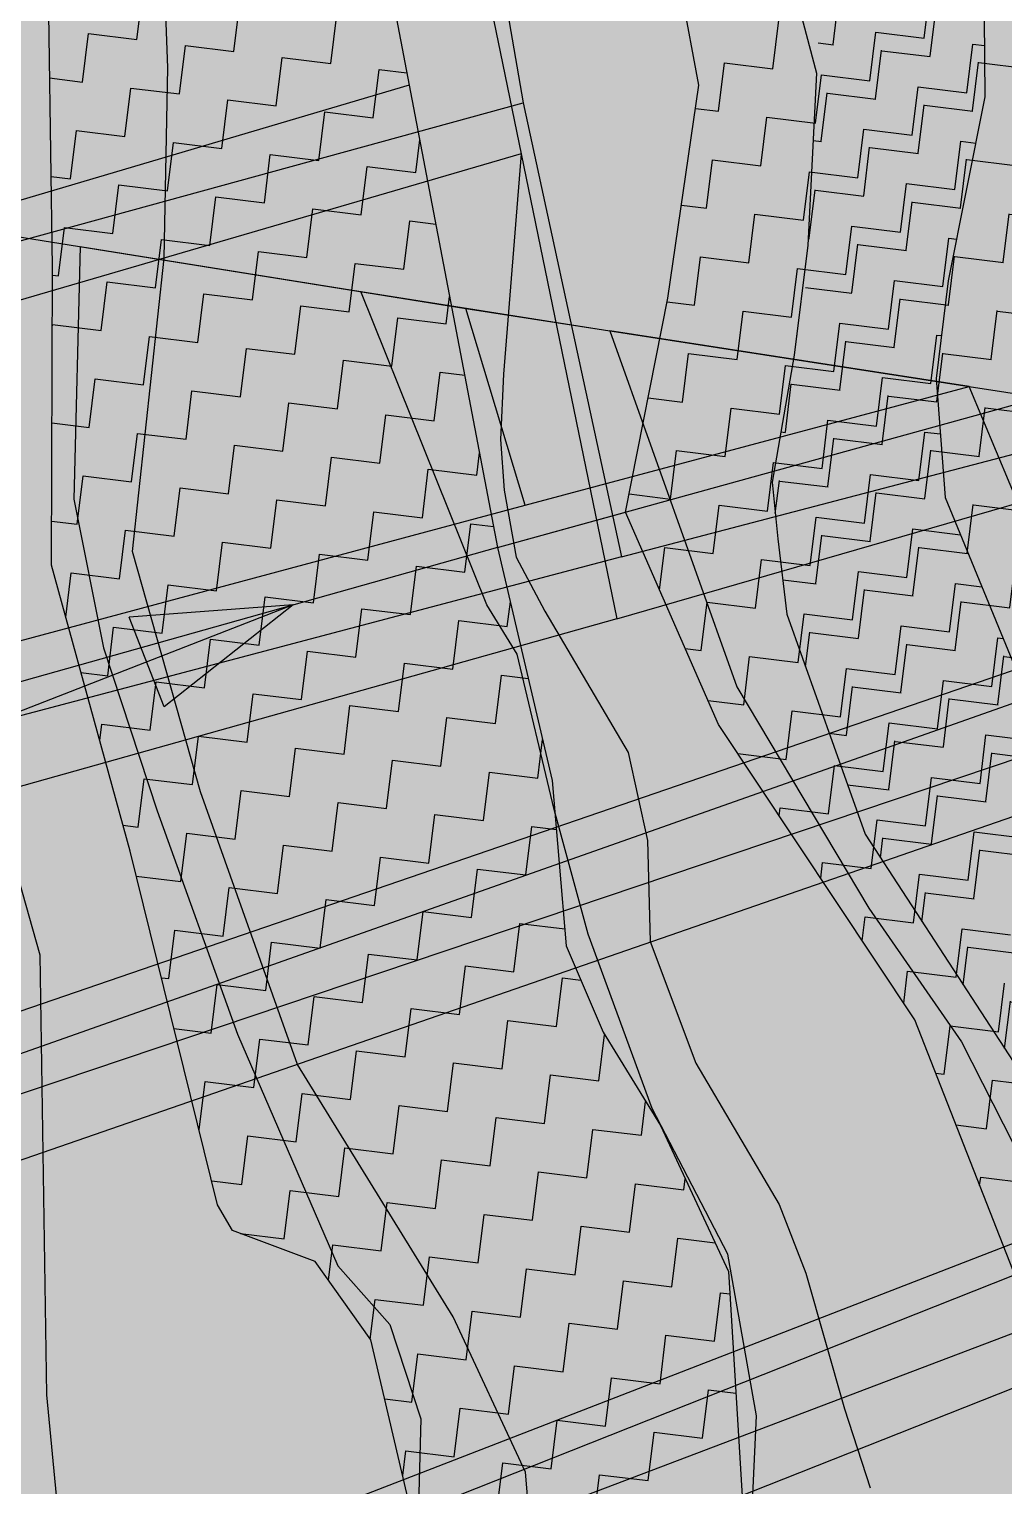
# Model space of a CAD drawing. Header units: metres. Extents: x 284220 to 286737, y 2014914 to 2019184.
# Drawn here: x 285534 to 285601.6, y 2016997.5 to 2017098.4 of the extents above; entities that cross this region are included whole.
import ezdxf

# ---------------------------------------------------------------- set-up
doc = ezdxf.new("R2010")
doc.units = ezdxf.units.M
doc.header["$MEASUREMENT"] = 0
for name, color, linetype in [('OFF', 1, 'Continuous'), ('POLY_HATCH', 12, 'Continuous'), ('POLY_PARCEL', 6, 'Continuous'), ('SYM_ARROW', 1, 'Continuous')]:
    doc.layers.add(name, color=color, linetype=linetype)
pattern_1 = [(355.24487, (285132.29, 2014891.3235), (3.5937045, 3.0417426), [3.329182, -3.329182]), (85.24487, (285135.6076, 2014891.0475), (-3.0417426, 3.5937045), [3.329182, -3.329182])]
pattern_2 = [(356.61364, (284345.1716, 2016820.4153), (3.52002, 3.126719), [3.329182, -3.329182]), (86.61364, (284348.495, 2016820.2186), (-3.126719, 3.52002), [3.329182, -3.329182])]

# ---------------------------------------------------------------- blocks, each defined once
blk = doc.blocks.new('ARROWASPECT')
h = blk.add_hatch(color=256)
h.paths.add_polyline_path([(2.847, -2.847), (3.718, -1.976), (0, 0)])
h.paths.add_polyline_path([(0, 0), (1.976, -3.718), (2.847, -2.847)])
for points in [[(0, 0), (17.155, -17.155)], [(0, 0), (1.976, -3.718)], [(0, 0), (3.718, -1.976)], [(3.718, -1.976), (1.976, -3.718)]]:
    blk.add_lwpolyline(points)
blk = doc.blocks.new('4423')
at = {"layer": 'POLY_HATCH'}
h = blk.add_hatch(dxfattribs=at)
h.set_pattern_fill('ZIGZAG', color=256, scale=26.633459, angle=-3.38636, style=0)
h.set_pattern_definition(pattern_2)
h.paths.add_polyline_path([(285583.457, 2017107.699), (285580.12, 2017121.83), (285576.261, 2017137.421), (285569.679, 2017158.978), (285568.676, 2017161.382), (285501.848, 2017137.076), (285502.426, 2017133.862), (285502.247, 2017123.627), (285499.815, 2017111.391), (285495.103, 2017096.729), (285493.471, 2017083.592), (285491.592, 2017080.715), (285482.377, 2017076.565), (285474.24, 2017076.193), (285471.285, 2017076.794), (285467.384, 2017083.366), (285462.155, 2017096.055), (285457.276, 2017107.442), (285449.143, 2017121.584), (285437.857, 2017140.181), (285433.154, 2017154.546), (285430.028, 2017166.684), (285429.056, 2017180.236), (285429.358, 2017185.341), (285429.912, 2017194.7), (285430.214, 2017199.805), (285429.541, 2017210.09), (285429.118, 2017217.372), (285428.969, 2017222.076), (285427.619, 2017228.132), (285426.269, 2017234.189), (285425.795, 2017240.62), (285426.873, 2017244.398), (285428.001, 2017249.027), (285427.852, 2017253.732), (285427.252, 2017258.036), (285426.028, 2017266.219), (285425.815, 2017269.683), (285386.845, 2017260.079), (285387.068, 2017259.46), (285391.491, 2017250.54), (285395.164, 2017242.901), (285399.54, 2017240.168), (285405.535, 2017229.918), (285407.756, 2017218.655), (285412.853, 2017200.212), (285412.534, 2017187.861), (285412.749, 2017177.541), (285408.804, 2017166.642), (285404.64, 2017152.046), (285404.321, 2017139.695), (285405.382, 2017129.737), (285408.112, 2017120.093), (285413.284, 2017109.891), (285424.236, 2017099.76), (285438.403, 2017088.202), (285444.714, 2017083.293), (285451.067, 2017070.703), (285451.381, 2017069.035), (285453.216, 2017058.206), (285461.46, 2017051.122), (285463.222, 2017039.061), (285464.645, 2017028.256), (285466.548, 2017004.643), (285469.565, 2016985.91), (285472.827, 2016978.296), (285487.044, 2016967.559), (285494.488, 2016953.925), (285502.074, 2016935.077), (285506.035, 2016918.35), (285509.39, 2016898.361), (285509.748, 2016883.497), (285509.673, 2016875.255), (285508.34, 2016866.676), (285504.563, 2016851.644), (285500.447, 2016837.869), (285498.387, 2016823.973), (285500.971, 2016811.863), (285504.271, 2016804.723), (285531.801, 2016803.446), (285544.805, 2016802.814), (285535.782, 2016811.015), (285532.39, 2016816.589), (285529.798, 2016821.701), (285528.613, 2016829.623), (285530.919, 2016840.645), (285533.932, 2016863.61), (285535.197, 2016877.999), (285535.201, 2016892.05), (285531.497, 2016906.321), (285523.859, 2016925.268), (285517.473, 2016949.115), (285508.054, 2016974.579), (285499.736, 2016985.793), (285487.549, 2017003.458), (285481.857, 2017019.086), (285478.372, 2017037.062), (285476.558, 2017048.328), (285475.736, 2017055.402), (285476.755, 2017058.648), (285480.173, 2017060.512), (285486.462, 2017061.346), (285491.504, 2017062.701), (285500.957, 2017061.728), (285507.282, 2017056.808), (285510.43, 2017047.116), (285515.081, 2017034.856), (285527.117, 2017000.67), (285536.564, 2016978.621), (285540.17, 2016962.703), (285540.868, 2016946.544), (285541.056, 2016914.626), (285543.859, 2016905.589), (285554.785, 2016887.585), (285564.739, 2016860.134), (285573.529, 2016832.075), (285573.209, 2016814.587), (285572.016, 2016801.491), (285589.393, 2016800.646), (285588.331, 2016810.826), (285588.891, 2016820.298), (285586.359, 2016840.878), (285579.476, 2016863.835), (285573.253, 2016884.453), (285564.799, 2016902.31), (285564.754, 2016915.538), (285564.322, 2016929.201), (285560.94, 2016950.316), (285558.574, 2016980.211), (285552.907, 2016996.251), (285543.799, 2017017.04), (285531.809, 2017045.025), (285529.995, 2017056.29), (285532.808, 2017061.91), (285536.344, 2017065.427), (285539.763, 2017067.291), (285546.429, 2017068.136), (285554.209, 2017066.849), (285557.796, 2017064.571), (285560.551, 2017060.918), (285562.397, 2017051.487), (285563.436, 2017041.094), (285564.013, 2017028.145), (285563.135, 2017008.051), (285568.802, 2016992.011), (285576.583, 2016973.881), (285588.256, 2016957.385), (285593.852, 2016947.136), (285595.375, 2016936.869), (285595.564, 2016919.087), (285598.817, 2016900.807), (285586.199, 2016893.875), (285588.814, 2016881.879), (285604.107, 2016853.052), (285617.689, 2016824.793), (285620.884, 2016808.899), (285618.59, 2016798.361), (285644.768, 2016795.554), (285644.838, 2016804.705), (285644.842, 2016816.313), (285644.223, 2016823.177), (285639.242, 2016837.128), (285633.42, 2016854.202), (285626.535, 2016864.851), (285621.291, 2016874.379), (285616.908, 2016881.125), (285614.908, 2016887.73), (285613.467, 2016892.254), (285613.81, 2016898.037), (285615.012, 2016901.039), (285618.098, 2016907.002), (285620.209, 2016914.629), (285619.332, 2016928.678), (285618.854, 2016937.924), (285617.375, 2016947.571), (285615.294, 2016952.815), (285612.073, 2016961.882), (285609.952, 2016966.446), (285603.667, 2016975.695), (285600.045, 2016983.761), (285599.427, 2016990.626), (285597.727, 2016996.53), (285591.442, 2017005.779), (285589.26, 2017009.322), (285588.16, 2017013.825), (285587.681, 2017017.268), (285587.602, 2017021.711), (285587.853, 2017036.783), (285579.453, 2017067.556), (285577.151, 2017075.984), (285582.146, 2017079.781), (285582.328, 2017082.843), (285582.509, 2017085.905), (285582.65, 2017088.287), (285582.851, 2017091.689), (285583.373, 2017094.73), (285583.755, 2017101.195)])
h = blk.add_hatch(dxfattribs=at)
h.set_pattern_fill('ZIGZAG', color=256, scale=26.633459, angle=-3.38636, style=0)
h.set_pattern_definition([(356.61364, (284213.9095, 2014981.2202), (3.5200197, 3.126719), [3.329182, -3.329182]), (86.61364, (284217.2328, 2014981.0236), (-3.126719, 3.5200197), [3.329182, -3.329182])])
h.paths.add_polyline_path([(285709.919, 2017090.078), (285677.781, 2017092.973), (285675.813, 2017073.192), (285674.829, 2017061.802), (285671.352, 2017056.398), (285666.003, 2017047.12), (285664.36, 2017041.887), (285664.281, 2017040.559), (285663.581, 2017028.722), (285681.397, 2017008.676), (285694.487, 2017023.292), (285706.969, 2017022.84), (285727.416, 2017021.364), (285742.475, 2017022.6), (285739.448, 2017026.764), (285743.223, 2017027.092), (285753.227, 2017024.901), (285767.608, 2017020.052), (285773.769, 2017019.032), (285772.884, 2017023.193), (285782.071, 2017030.402), (285787.647, 2017085.564), (285752.807, 2017087.159)])
h.paths.add_polyline_path([(285660.871, 2016953.024), (285656.79, 2016966.223), (285656.898, 2016972.521), (285635.28, 2017002.337), (285630.512, 2017008.271), (285627.403, 2017017.363), (285627.447, 2017039.389), (285628.28, 2017051.376), (285608.988, 2017074.459), (285592.744, 2017068.41), (285581.271, 2017065.602), (285579.847, 2017071.154), (285582.607, 2017081.967), (285583.25, 2017085.978), (285581.948, 2017101.646), (285573.138, 2017102.449), (285509.435, 2017109.533), (285419.492, 2017115.467), (285432.906, 2017102.59), (285443.21, 2017091.857), (285451.496, 2017081.244), (285453.299, 2017065.173), (285460.372, 2017062.034), (285464.12, 2017048.103), (285465.314, 2017033.574), (285464.348, 2017017.72), (285464.822, 2017012.023), (285466.883, 2016998.675), (285472.405, 2016988.215), (285481.831, 2016976.319), (285490.52, 2016965.682), (285496.832, 2016949.111), (285504.851, 2016920.292), (285506.767, 2016897.908), (285506.596, 2016881.316), (285506.639, 2016868.356), (285504.008, 2016855.409), (285494.465, 2016831.353), (285494.254, 2016830.216), (285495.131, 2016824.495), (285499.665, 2016818.963), (285515.197, 2016806.053), (285526.64, 2016794.038), (285539.604, 2016780.313), (285550.763, 2016770.34), (285558.953, 2016758.112), (285571.819, 2016735.89), (285580.219, 2016713.527), (285584.298, 2016693.444), (285589.178, 2016673.088), (285588.591, 2016663.689), (285594.475, 2016655.974), (285600.539, 2016645.283), (285604.003, 2016635.36), (285609.417, 2016630.99), (285615.282, 2016627.404), (285622.191, 2016620.921), (285629.904, 2016610.566), (285613.111, 2016599.615), (285604.305, 2016613.071), (285592.883, 2016618.606), (285577.684, 2016621.935), (285566.023, 2016623.435), (285553.279, 2016623.21), (285563.298, 2016631.178), (285566.385, 2016643.255), (285565.179, 2016657.094), (285561.145, 2016671.1), (285554.692, 2016686.784), (285544.677, 2016709.242), (285520.152, 2016739.848), (285500.898, 2016763.663), (285478.232, 2016782.98), (285474.576, 2016818.67), (285470.147, 2016837.488), (285460.054, 2016860.832), (285450.775, 2016882.032), (285431.88, 2016919.6), (285414.663, 2016952.045), (285397.782, 2016968.026), (285389.641, 2016987.944), (285386.776, 2017014.839), (285383.268, 2017037.722), (285381.783, 2017048.245), (285369.201, 2017068.426), (285353.87, 2017103.752), (285349.198, 2017121.001), (285231.449, 2017130.201), (285242.123, 2017112.273), (285255.44, 2017090.833), (285264.746, 2017076.92), (285273.411, 2017065.879), (285282.693, 2017051.563), (285290.501, 2017032.879), (285297.701, 2017017.588), (285302.138, 2017003.558), (285303.486, 2016985.257), (285304.858, 2016967.359), (285307.537, 2016951.003), (285315.868, 2016934.314), (285325.124, 2016912.71), (285332.411, 2016898.916), (285336.491, 2016885.717), (285338.102, 2016871.854), (285338.738, 2016855.215), (285339.73, 2016837.744), (285358.612, 2016826.175), (285373.367, 2016815.412), (285384.206, 2016799.96), (285387.291, 2016790.464), (285390.801, 2016774.464), (285392.791, 2016760.174), (285395.756, 2016748.661), (285401.333, 2016733.349), (285407.182, 2016725.705), (285418.057, 2016714.066), (285434.773, 2016702.144), (285443.035, 2016691.127), (285451.889, 2016676.431), (285457.464, 2016654.235), (285459.691, 2016637.096), (285461.942, 2016620.361), (285462.697, 2016605.739), (285463.242, 2016601.253), (285460.028, 2016595.659), (285446.141, 2016621.959), (285433.068, 2016645.902), (285414.539, 2016679.838), (285394.881, 2016717.366), (285392.027, 2016722.369), (285376.732, 2016714.082), (285390.405, 2016691.811), (285411.245, 2016653.73), (285432.251, 2016611.59), (285465.469, 2016541.327), (285480.922, 2016514.903), (285503.853, 2016477.912), (285504.634, 2016470.577), (285507, 2016449.014), (285524.644, 2016431.041), (285532.857, 2016407.071), (285538.985, 2016385.789), (285539.21, 2016370.657), (285536.949, 2016359.01), (285532.008, 2016351.647), (285524.762, 2016345.597), (285511.484, 2016340.309), (285486.901, 2016335.689), (285455.739, 2016329.435), (285447.497, 2016327.088), (285451.611, 2016303.788), (285448.936, 2016296.634), (285442.522, 2016290.939), (285438.697, 2016287.926), (285433.993, 2016283.75), (285428.933, 2016280.405), (285426.368, 2016278.128), (285425.845, 2016276.134), (285426.982, 2016267.968), (285432.417, 2016257.119), (285456.312, 2016263.803), (285511.916, 2016279.139), (285540.539, 2016290.403), (285570.611, 2016305.631), (285587.076, 2016323.688), (285592.471, 2016331.205), (285592.663, 2016341.282), (285593.109, 2016354.302), (285609.083, 2016362.144), (285610.313, 2016351.981), (285615.553, 2016324.136), (285631.124, 2016264.219), (285638.285, 2016227.757), (285645.635, 2016187.639), (285653.055, 2016141.849), (285659.506, 2016113.932), (285665.51, 2016099), (285678.022, 2016084.492), (285712.789, 2016054.696), (285715.174, 2016093.833), (285707.859, 2016100.746), (285699.977, 2016111.335), (285699.456, 2016137.562), (285697.804, 2016171.268), (285697.361, 2016198.019), (285696.488, 2016217.507), (285696.019, 2016229.142), (285699.068, 2016230.233), (285720.711, 2016201.497), (285722.4, 2016238.574), (285722.816, 2016277.765), (285730.458, 2016326.692), (285731.875, 2016366.85), (285737.282, 2016425.079), (285739.509, 2016463.236), (285740.316, 2016475.777), (285734.978, 2016478.116), (285730.185, 2016492.977), (285723.186, 2016518.496), (285718.704, 2016538.603), (285715.977, 2016554.151), (285714.245, 2016559.113), (285700.353, 2016563.984), (285693.042, 2016577.374), (285690.055, 2016595.368), (285686.505, 2016606.68), (285681.82, 2016613.672), (285682.28, 2016621.615), (285680.763, 2016630.208), (285671.861, 2016644.097), (285659.751, 2016651.697), (285639.943, 2016652.464), (285642.726, 2016665.257), (285640.63, 2016671.833), (285630.823, 2016677.273), (285605.645, 2016669.449), (285605.697, 2016684.023), (285607.016, 2016706.317), (285615.871, 2016712.171), (285631.896, 2016715.81), (285633.825, 2016707.464), (285635.533, 2016702.099), (285637.409, 2016699.559), (285651.874, 2016704.372), (285666.077, 2016704.746), (285672.75, 2016701.112), (285681.417, 2016696.955), (285697.704, 2016677.769), (285710.285, 2016657.588), (285726.192, 2016638.831), (285741.291, 2016620.12), (285746.535, 2016606.043), (285750.174, 2016596.522), (285759.185, 2016694.871), (285740.374, 2016682.604), (285738.061, 2016695.627), (285733.101, 2016707.664), (285726.215, 2016714.55), (285722.297, 2016716.806), (285707.433, 2016725.785), (285688.597, 2016730.476), (285703.919, 2016742.604), (285714.301, 2016739.146), (285720.405, 2016739.594), (285732.035, 2016741.464), (285745.864, 2016738.493), (285757.239, 2016732.151), (285762.463, 2016730.233), (285765.147, 2016759.196), (285759.765, 2016761.156), (285748.152, 2016763.463), (285742.12, 2016764.224), (285729.325, 2016762.715), (285711.106, 2016748.294), (285705.184, 2016749.403), (285705.946, 2016755.432), (285709.029, 2016773.351), (285707.798, 2016786.787), (285704.431, 2016805.208), (285696.081, 2016835.261), (285693.118, 2016853.658), (285687.042, 2016867.38), (285676.905, 2016880.938), (285671.66, 2016895.015), (285670.647, 2016918.966), (285665.686, 2016931.683)])
h = blk.add_hatch(dxfattribs=at)
h.set_pattern_fill('ZIGZAG', color=256, scale=26.633459, angle=-3.38636, style=0)
h.set_pattern_definition(pattern_2)
h.paths.add_polyline_path([(285663.843, 2016945.078), (285657.278, 2016961.827), (285645.05, 2016982.246), (285632.225, 2016998.046), (285625.761, 2017017.947), (285626.494, 2017030.348), (285627.561, 2017048.38), (285609.299, 2017069.233), (285591.565, 2017063.389), (285607.544, 2017048.278), (285607.782, 2017028.785), (285606.362, 2017015.529), (285606.976, 2017011.717), (285607.934, 2017006.627), (285614.204, 2016991.993), (285626.649, 2016975.315), (285635.552, 2016962.623), (285637.763, 2016950.327), (285640.07, 2016932.571), (285646.558, 2016907.437), (285648.546, 2016891.378), (285654.323, 2016875.515), (285665.705, 2016854.446), (285675, 2016834.18), (285684.759, 2016807.594), (285687.984, 2016790.919), (285696.439, 2016790.013), (285708.084, 2016798.307), (285697.906, 2016831.147), (285690.107, 2016857.946), (285673.614, 2016888.797), (285671.435, 2016910.23), (285668.855, 2016923.387), (285665.263, 2016928.992)])
h = blk.add_hatch(dxfattribs=at)
h.set_pattern_fill('ZIGZAG', color=256, scale=26.633459, angle=-4.75513, style=0)
h.set_pattern_definition(pattern_1)
h.paths.add_polyline_path([(285610.729, 2016808.68), (285610.944, 2016780.809), (285613.967, 2016762.326), (285622.966, 2016749.502), (285634.614, 2016737.822), (285635.96, 2016718.553), (285630.333, 2016709.31), (285627.356, 2016703.987), (285649.637, 2016708.051), (285669.371, 2016703.804), (285683.552, 2016691.209), (285695.507, 2016676.541), (285708.342, 2016660.281), (285722.442, 2016644.608), (285736.495, 2016624.702), (285744.465, 2016610.872), (285756.337, 2016589.121), (285773.635, 2016556.48), (285776.936, 2016544.362), (285777.193, 2016516.993), (285776.861, 2016500.816), (285781.561, 2016484.219), (285788.986, 2016469.928), (285804.423, 2016448.387), (285815.062, 2016426.098), (285817.516, 2016398.681), (285818.175, 2016374.744), (285819.649, 2016369.342), (285825.311, 2016370.39), (285848.117, 2016400.904), (285852.961, 2016416.471), (285853.569, 2016432.083), (285855.091, 2016460.352), (285852.908, 2016476.739), (285846.499, 2016486.997), (285833.278, 2016496.603), (285820.779, 2016504.733), (285805.639, 2016511.563), (285804.338, 2016520.28), (285805.971, 2016533.818), (285810.496, 2016551.673), (285810.452, 2016563.324), (285807.054, 2016571.203), (285794.722, 2016581.344), (285783.914, 2016599.767), (285777.158, 2016622.105), (285772.29, 2016642.767), (285755.805, 2016663.888), (285747.499, 2016679.772), (285735.292, 2016697.499), (285728.202, 2016709.737), (285720.781, 2016705.796), (285713.063, 2016710.49), (285701.821, 2016727.63), (285698.005, 2016730.48), (285681.944, 2016726.245), (285660.566, 2016719.121), (285658.963, 2016730.183), (285657.074, 2016737.936), (285649.481, 2016750.215), (285633.468, 2016768.215), (285632.951, 2016789.066), (285636.005, 2016825.78), (285631.414, 2016845.818), (285619.92, 2016866.018), (285615.557, 2016874.483), (285609.768, 2016884.081), (285605.26, 2016906.849), (285610.809, 2016920.963), (285609.59, 2016936.763), (285609.335, 2016951.977), (285606.691, 2016962.832), (285600.902, 2016972.429), (285594.824, 2016986.165), (285589.741, 2017002.73), (285587.476, 2017005.957), (285577.545, 2017026.726), (285558.247, 2017028.567), (285558.917, 2017011.369), (285561.579, 2017001.369), (285565.92, 2016990.53), (285572.372, 2016975.674), (285580.184, 2016960.355), (285586.359, 2016954.239), (285586.967, 2016937.604), (285586.843, 2016923.941), (285588.832, 2016906.654), (285576.926, 2016900.206), (285582.993, 2016883.748), (285598.859, 2016854.115), (285608.946, 2016828.925)])
h = blk.add_hatch(dxfattribs=at)
h.set_pattern_fill('ZIGZAG', color=256, scale=26.633459, angle=-4.75513, style=0)
h.set_pattern_definition(pattern_1)
h.paths.add_polyline_path([(285819.336, 2016793.617), (285796.484, 2016809.236), (285770.273, 2016803.263), (285761.648, 2016797.053), (285791.411, 2016778.892), (285819.679, 2016759.322), (285835.743, 2016745.325), (285849.124, 2016729.526), (285863.805, 2016711.086), (285871.442, 2016687.155), (285875.973, 2016674.624), (285878.536, 2016650.609), (285878.589, 2016633.514), (285880.513, 2016619.553), (285889.029, 2016606.184), (285904.297, 2016588.709), (285919.368, 2016561.832), (285921.676, 2016553.031), (285921.092, 2016539.913), (285919.34, 2016525.476), (285919.923, 2016513.676), (285920.512, 2016502.486), (285929.027, 2016495.194), (285946.264, 2016483.125), (285949.871, 2016480.107), (285956.839, 2016432.856), (285962.041, 2016422.294), (285965.062, 2016415.966), (285966.615, 2016410.266), (285965.778, 2016400.207), (285965.552, 2016390.897), (285963.6, 2016386.209), (285963.435, 2016372.043), (285963.27, 2016357.877), (285964.364, 2016340.567), (285968.142, 2016318.983), (285971.652, 2016299.917), (285958.917, 2016291.719), (285957.703, 2016303.14), (285954.514, 2016313.533), (285942.851, 2016337.799), (285935.72, 2016349.533), (285935.047, 2016359.718), (285935.884, 2016369.777), (285939.863, 2016393.247), (285943.143, 2016427.75), (285940.495, 2016456.836), (285937.599, 2016470.75), (285929.628, 2016484.58), (285916.794, 2016494.764), (285902.365, 2016510.144), (285896.618, 2016520.244), (285891.582, 2016538.894), (285889.44, 2016555.784), (285882.687, 2016565.968), (285856.304, 2016589.938), (285850.642, 2016594.967), (285848.627, 2016607.289), (285847.993, 2016630.131), (285844, 2016656.624), (285835.858, 2016686.674), (285826.419, 2016707.209), (285815.931, 2016727.326), (285794.33, 2016747.86), (285776.002, 2016759.007), (285745.387, 2016768.643), (285729.035, 2016771.407), (285705.251, 2016752.5), (285699.97, 2016748.302), (285702.782, 2016762.059), (285703.03, 2016783.308), (285698.285, 2016811.556), (285684.396, 2016857.783), (285667.595, 2016889.975), (285661.971, 2016913.739), (285662.389, 2016924.845), (285657.855, 2016949.531), (285649.619, 2016975.735), (285627.925, 2017005.602), (285619.343, 2017022.901), (285594.65, 2017025.14), (285604.838, 2017001.474), (285614.78, 2016986.974), (285621.659, 2016978.299), (285628.849, 2016966.126), (285632.19, 2016952.608), (285635.883, 2016936.095), (285636.934, 2016924.36), (285638.068, 2016913.631), (285643.398, 2016892.424), (285652.671, 2016869.877), (285663.243, 2016847.88), (285672.179, 2016827.386), (285679.859, 2016797.881), (285681.916, 2016786.062), (285683.764, 2016771.729), (285684.437, 2016761.544), (285683.977, 2016756.012), (285683.224, 2016746.959), (285682.218, 2016740.965), (285681.506, 2016738.493), (285694.967, 2016741.931), (285713.627, 2016746.962), (285723.272, 2016747.172), (285733.169, 2016744.323), (285745.877, 2016738.709), (285763.744, 2016728.107), (285785.176, 2016711.638), (285794.95, 2016695.126), (285804.136, 2016683.727), (285809.926, 2016668.052), (285812.696, 2016658.706), (285815.592, 2016644.792), (285818.784, 2016622.244), (285821.066, 2016611.093), (285820.23, 2016601.034), (285818.177, 2016588.544), (285821.24, 2016582.719), (285826.902, 2016577.69), (285838.855, 2016569.099), (285850.85, 2016561.012), (285857.352, 2016553.887), (285865.237, 2016545.129), (285870.273, 2016526.479), (285877.824, 2016513.696), (285886.466, 2016495.759), (285894.395, 2016481.426), (285901.275, 2016466.674), (285909.749, 2016452.802), (285909.583, 2016444.713), (285914.493, 2016424.554), (285915.334, 2016416.382), (285911.881, 2016392.527), (285912.89, 2016380.289), (285913.185, 2016371.655), (285911.886, 2016368.218), (285908.197, 2016360.423), (285907.233, 2016354.932), (285907.611, 2016353.381), (285910.633, 2016340.976), (285921.204, 2016321.865), (285924.897, 2016311.43), (285927.457, 2016299.569), (285924.525, 2016282.595), (285922.346, 2016274.673), (285919.405, 2016266.283), (285877.114, 2016239.057), (285874.797, 2016245.205), (285877.307, 2016275.381), (285877.131, 2016315.909), (285876.834, 2016336.697), (285875.274, 2016348.034), (285867.436, 2016357.736), (285857.201, 2016368.716), (285824.453, 2016352.702), (285813.593, 2016343.984), (285820.598, 2016336.818), (285829.574, 2016328.981), (285835.446, 2016320.39), (285839.433, 2016307.398), (285842.626, 2016278.772), (285842.207, 2016273.743), (285840.953, 2016252.578), (285845.108, 2016235.52), (285851.723, 2016222.712), (285843.088, 2016217.152), (285836.786, 2016213.065), (285844.634, 2016205.9), (285860.488, 2016195.465), (285869.631, 2016189.641), (285881.207, 2016176.524), (285893.371, 2016164.37), (285897.65, 2016154.899), (285899.288, 2016144.128), (285898.203, 2016118.897), (285897.996, 2016104.228), (285903.658, 2016099.199), (285919.177, 2016084.741), (285927.524, 2016075.438), (285931.049, 2016062.99), (285933.694, 2016046.058), (285941.036, 2016030.761), (285944.561, 2016018.314), (285943.096, 2016006.788), (285937.731, 2015991.029), (285934.065, 2015982.498), (285941.157, 2015979.952), (285963.193, 2016013.456), (285968.137, 2016084.411), (285953.827, 2016102.527), (285952.975, 2016132.617), (285956.065, 2016152.479), (285945.595, 2016182.434), (285951.792, 2016206.987), (285967.929, 2016243.488), (285982.985, 2016297.641), (285983.711, 2016306.363), (285984.071, 2016380.165), (285983.347, 2016399.799), (285984.622, 2016425.202), (285984.78, 2016438.162), (285978.153, 2016454.521), (285964.751, 2016487.62), (285962.879, 2016492.463), (285939.208, 2016509.442), (285934.465, 2016519.299), (285933.835, 2016523.909), (285937.731, 2016540.297), (285939.827, 2016547.212), (285935.923, 2016567.288), (285930.594, 2016582.417), (285915.283, 2016605.467), (285907.102, 2016622.859), (285906.135, 2016635.6), (285907.18, 2016654.251), (285910.7, 2016666.112), (285909.272, 2016679.398), (285884.936, 2016729.415), (285870.967, 2016750.327), (285850.415, 2016771.281)])
at = {"layer": 'OFF'}
for points in [[(285543.208, 2017030.001), (285584.766, 2017026.037)], [(285584.766, 2017026.037), (285619.343, 2017022.901)], [(285619.343, 2017022.901), (285650.173, 2017020.139)]]:
    blk.add_lwpolyline(points, dxfattribs=at)
at = {"layer": 'POLY_HATCH', "linetype": 'Continuous'}
for p, q in [((285614.78, 2017046.395), (285614.976, 2017049.719)), ((285604.613, 2017043.662), (285604.809, 2017046.985)), ((285611.259, 2017043.268), (285611.456, 2017046.592)), ((285611.456, 2017046.592), (285614.78, 2017046.395)), ((285561.212, 2017042.895), (285561.409, 2017046.218)), ((285567.859, 2017042.502), (285568.056, 2017045.825)), ((285617.906, 2017042.875), (285618.103, 2017046.199)), ((285618.103, 2017046.199), (285618.912, 2017046.151)), ((285574.506, 2017042.108), (285574.702, 2017045.432)), ((285601.093, 2017040.535), (285601.289, 2017043.858)), ((285601.289, 2017043.858), (285604.613, 2017043.662)), ((285557.692, 2017039.768), (285557.889, 2017043.091)), ((285557.889, 2017043.091), (285561.212, 2017042.895)), ((285564.339, 2017039.375), (285564.536, 2017042.698)), ((285564.536, 2017042.698), (285567.859, 2017042.502)), ((285607.739, 2017040.142), (285607.936, 2017043.465)), ((285607.936, 2017043.465), (285611.259, 2017043.268)), ((285614.386, 2017039.748), (285614.583, 2017043.072)), ((285614.583, 2017043.072), (285617.906, 2017042.875)), ((285570.986, 2017038.982), (285571.182, 2017042.305)), ((285571.182, 2017042.305), (285574.506, 2017042.108)), ((285577.632, 2017038.588), (285577.829, 2017041.912)), ((285577.829, 2017041.912), (285579.727, 2017041.799)), ((285599.513, 2017040.629), (285601.093, 2017040.535)), ((285555.442, 2017039.901), (285557.692, 2017039.768)), ((285560.819, 2017036.248), (285561.016, 2017039.571)), ((285561.016, 2017039.571), (285564.339, 2017039.375)), ((285604.219, 2017037.015), (285604.416, 2017040.338)), ((285604.416, 2017040.338), (285607.739, 2017040.142)), ((285610.866, 2017036.622), (285611.063, 2017039.945)), ((285611.063, 2017039.945), (285614.386, 2017039.748)), ((285617.513, 2017036.228), (285617.71, 2017039.552)), ((285617.71, 2017039.552), (285618.739, 2017039.491)), ((285567.466, 2017035.855), (285567.662, 2017039.178)), ((285567.662, 2017039.178), (285570.986, 2017038.982)), ((285574.112, 2017035.462), (285574.309, 2017038.785)), ((285574.309, 2017038.785), (285577.632, 2017038.588)), ((285580.759, 2017035.068), (285580.891, 2017037.289)), ((285600.699, 2017033.888), (285600.896, 2017037.212)), ((285600.896, 2017037.212), (285604.219, 2017037.015)), ((285607.346, 2017033.495), (285607.543, 2017036.818)), ((285607.543, 2017036.818), (285610.866, 2017036.622)), ((285557.299, 2017033.121), (285557.496, 2017036.445)), ((285557.496, 2017036.445), (285560.819, 2017036.248)), ((285563.946, 2017032.728), (285564.142, 2017036.051)), ((285564.142, 2017036.051), (285567.466, 2017035.855)), ((285570.592, 2017032.335), (285570.789, 2017035.658)), ((285570.789, 2017035.658), (285574.112, 2017035.462)), ((285613.993, 2017033.102), (285614.19, 2017036.425)), ((285614.19, 2017036.425), (285617.513, 2017036.228)), ((285577.239, 2017031.941), (285577.436, 2017035.265)), ((285577.436, 2017035.265), (285580.759, 2017035.068)), ((285598.975, 2017033.99), (285600.699, 2017033.888)), ((285603.826, 2017030.368), (285604.023, 2017033.692)), ((285604.023, 2017033.692), (285607.346, 2017033.495)), ((285555.966, 2017033.2), (285557.299, 2017033.121)), ((285560.426, 2017029.601), (285560.622, 2017032.925)), ((285560.622, 2017032.925), (285563.946, 2017032.728)), ((285610.473, 2017029.975), (285610.67, 2017033.298)), ((285610.67, 2017033.298), (285613.993, 2017033.102)), ((285617.12, 2017029.582), (285617.316, 2017032.905)), ((285617.316, 2017032.905), (285617.847, 2017032.874)), ((285567.072, 2017029.208), (285567.269, 2017032.531)), ((285567.269, 2017032.531), (285570.592, 2017032.335)), ((285573.719, 2017028.815), (285573.916, 2017032.138)), ((285573.916, 2017032.138), (285577.239, 2017031.941)), ((285580.366, 2017028.421), (285580.563, 2017031.745)), ((285580.563, 2017031.745), (285582.349, 2017031.639)), ((285556.906, 2017026.475), (285557.102, 2017029.798)), ((285557.102, 2017029.798), (285560.426, 2017029.601)), ((285600.306, 2017027.242), (285600.503, 2017030.565)), ((285600.503, 2017030.565), (285603.826, 2017030.368)), ((285606.953, 2017026.848), (285607.15, 2017030.172)), ((285607.15, 2017030.172), (285610.473, 2017029.975)), ((285613.6, 2017026.455), (285613.796, 2017029.778)), ((285613.796, 2017029.778), (285617.12, 2017029.582)), ((285563.552, 2017026.081), (285563.749, 2017029.405)), ((285563.749, 2017029.405), (285567.072, 2017029.208)), ((285570.199, 2017025.688), (285570.396, 2017029.011)), ((285570.396, 2017029.011), (285573.719, 2017028.815)), ((285576.846, 2017025.295), (285577.043, 2017028.618)), ((285577.043, 2017028.618), (285580.366, 2017028.421)), ((285583.493, 2017024.901), (285583.604, 2017026.776)), ((285598.425, 2017027.353), (285600.306, 2017027.242)), ((285603.433, 2017023.722), (285603.63, 2017027.045)), ((285603.63, 2017027.045), (285606.953, 2017026.848)), ((285610.08, 2017023.328), (285610.276, 2017026.652)), ((285610.276, 2017026.652), (285613.6, 2017026.455)), ((285556.48, 2017026.5), (285556.906, 2017026.475)), ((285560.032, 2017022.955), (285560.229, 2017026.278)), ((285560.229, 2017026.278), (285563.552, 2017026.081)), ((285566.679, 2017022.561), (285566.876, 2017025.885)), ((285566.876, 2017025.885), (285570.199, 2017025.688)), ((285616.726, 2017022.935), (285616.923, 2017026.258)), ((285616.923, 2017026.258), (285617.236, 2017026.24)), ((285573.326, 2017022.168), (285573.523, 2017025.491)), ((285573.523, 2017025.491), (285576.846, 2017025.295)), ((285579.973, 2017021.775), (285580.169, 2017025.098)), ((285580.169, 2017025.098), (285583.493, 2017024.901)), ((285599.913, 2017020.595), (285600.109, 2017023.918)), ((285600.109, 2017023.918), (285603.433, 2017023.722)), ((285556.696, 2017022.928), (285556.709, 2017023.151)), ((285556.709, 2017023.151), (285560.032, 2017022.955)), ((285563.159, 2017019.435), (285563.356, 2017022.758)), ((285563.356, 2017022.758), (285566.679, 2017022.561)), ((285606.56, 2017020.202), (285606.756, 2017023.525)), ((285606.756, 2017023.525), (285610.08, 2017023.328)), ((285613.206, 2017019.808), (285613.403, 2017023.132)), ((285613.403, 2017023.132), (285616.726, 2017022.935)), ((285569.806, 2017019.041), (285570.003, 2017022.365)), ((285570.003, 2017022.365), (285573.326, 2017022.168)), ((285576.453, 2017018.648), (285576.649, 2017021.971)), ((285576.649, 2017021.971), (285579.973, 2017021.775)), ((285583.099, 2017018.255), (285583.296, 2017021.578)), ((285583.296, 2017021.578), (285584.971, 2017021.479)), ((285597.546, 2017020.735), (285599.913, 2017020.595)), ((285603.04, 2017017.075), (285603.236, 2017020.398)), ((285603.236, 2017020.398), (285606.56, 2017020.202)), ((285609.686, 2017016.682), (285609.883, 2017020.005)), ((285609.883, 2017020.005), (285613.206, 2017019.808)), ((285559.639, 2017016.308), (285559.836, 2017019.631)), ((285559.836, 2017019.631), (285563.159, 2017019.435)), ((285566.286, 2017015.915), (285566.482, 2017019.238)), ((285566.482, 2017019.238), (285569.806, 2017019.041)), ((285572.933, 2017015.521), (285573.129, 2017018.845)), ((285573.129, 2017018.845), (285576.453, 2017018.648)), ((285616.333, 2017016.288), (285616.53, 2017019.612)), ((285616.53, 2017019.612), (285617.584, 2017019.549)), ((285579.579, 2017015.128), (285579.776, 2017018.451)), ((285579.776, 2017018.451), (285583.099, 2017018.255)), ((285599.52, 2017013.948), (285599.716, 2017017.271)), ((285599.716, 2017017.271), (285603.04, 2017017.075)), ((285606.166, 2017013.555), (285606.363, 2017016.878)), ((285606.363, 2017016.878), (285609.686, 2017016.682)), ((285557.087, 2017016.459), (285559.639, 2017016.308)), ((285562.766, 2017012.788), (285562.962, 2017016.111)), ((285562.962, 2017016.111), (285566.286, 2017015.915)), ((285569.413, 2017012.395), (285569.609, 2017015.718)), ((285569.609, 2017015.718), (285572.933, 2017015.521)), ((285586.226, 2017014.735), (285586.317, 2017016.264)), ((285612.813, 2017013.161), (285613.01, 2017016.485)), ((285613.01, 2017016.485), (285616.333, 2017016.288)), ((285576.059, 2017012.001), (285576.256, 2017015.325)), ((285576.256, 2017015.325), (285579.579, 2017015.128)), ((285582.706, 2017011.608), (285582.903, 2017014.931)), ((285582.903, 2017014.931), (285586.226, 2017014.735)), ((285596.667, 2017014.117), (285599.52, 2017013.948)), ((285602.646, 2017010.428), (285602.843, 2017013.751)), ((285602.843, 2017013.751), (285606.166, 2017013.555)), ((285559.246, 2017009.661), (285559.442, 2017012.985)), ((285559.442, 2017012.985), (285562.766, 2017012.788)), ((285609.293, 2017010.035), (285609.49, 2017013.358)), ((285609.49, 2017013.358), (285612.813, 2017013.161)), ((285615.94, 2017009.641), (285616.136, 2017012.965)), ((285616.136, 2017012.965), (285619.394, 2017012.772)), ((285565.893, 2017009.268), (285566.089, 2017012.591)), ((285566.089, 2017012.591), (285569.413, 2017012.395)), ((285572.539, 2017008.875), (285572.736, 2017012.198)), ((285572.736, 2017012.198), (285576.059, 2017012.001)), ((285579.186, 2017008.481), (285579.383, 2017011.805)), ((285579.383, 2017011.805), (285582.706, 2017011.608)), ((285585.833, 2017008.088), (285586.029, 2017011.411)), ((285586.029, 2017011.411), (285587.593, 2017011.319)), ((285557.492, 2017009.765), (285559.246, 2017009.661)), ((285599.152, 2017007.736), (285599.323, 2017010.625)), ((285599.323, 2017010.625), (285602.646, 2017010.428)), ((285605.773, 2017006.908), (285605.97, 2017010.231)), ((285605.97, 2017010.231), (285609.293, 2017010.035)), ((285612.42, 2017006.515), (285612.616, 2017009.838)), ((285612.616, 2017009.838), (285615.94, 2017009.641)), ((285562.373, 2017006.141), (285562.569, 2017009.464)), ((285562.569, 2017009.464), (285565.893, 2017009.268)), ((285569.019, 2017005.748), (285569.216, 2017009.071)), ((285569.216, 2017009.071), (285572.539, 2017008.875)), ((285619.066, 2017006.121), (285619.263, 2017009.445)), ((285619.263, 2017009.445), (285621.073, 2017009.338)), ((285575.666, 2017005.355), (285575.863, 2017008.678)), ((285575.863, 2017008.678), (285579.186, 2017008.481)), ((285582.313, 2017004.961), (285582.509, 2017008.285)), ((285582.509, 2017008.285), (285585.833, 2017008.088)), ((285602.253, 2017003.781), (285602.45, 2017007.105)), ((285602.45, 2017007.105), (285605.773, 2017006.908)), ((285558.87, 2017003.307), (285559.049, 2017006.338)), ((285559.049, 2017006.338), (285562.373, 2017006.141)), ((285565.499, 2017002.621), (285565.696, 2017005.944)), ((285565.696, 2017005.944), (285569.019, 2017005.748)), ((285588.959, 2017004.568), (285589.06, 2017006.261)), ((285608.9, 2017003.388), (285609.096, 2017006.711)), ((285609.096, 2017006.711), (285612.42, 2017006.515)), ((285615.546, 2017002.995), (285615.743, 2017006.318)), ((285615.743, 2017006.318), (285619.066, 2017006.121)), ((285622.193, 2017002.601), (285622.39, 2017005.925)), ((285622.39, 2017005.925), (285622.752, 2017005.903)), ((285572.146, 2017002.228), (285572.343, 2017005.551)), ((285572.343, 2017005.551), (285575.666, 2017005.355)), ((285578.793, 2017001.835), (285578.989, 2017005.158)), ((285578.989, 2017005.158), (285582.313, 2017004.961)), ((285585.439, 2017001.441), (285585.636, 2017004.765)), ((285585.636, 2017004.765), (285588.959, 2017004.568)), ((285601.162, 2017003.846), (285602.253, 2017003.781)), ((285561.979, 2016999.494), (285562.176, 2017002.818)), ((285562.176, 2017002.818), (285565.499, 2017002.621)), ((285605.38, 2017000.261), (285605.576, 2017003.585)), ((285605.576, 2017003.585), (285608.9, 2017003.388)), ((285612.026, 2016999.868), (285612.223, 2017003.191)), ((285612.223, 2017003.191), (285615.546, 2017002.995)), ((285618.673, 2016999.475), (285618.87, 2017002.798)), ((285618.87, 2017002.798), (285622.193, 2017002.601)), ((285568.626, 2016999.101), (285568.823, 2017002.424)), ((285568.823, 2017002.424), (285572.146, 2017002.228)), ((285575.273, 2016998.708), (285575.469, 2017002.031)), ((285575.469, 2017002.031), (285578.793, 2017001.835)), ((285581.919, 2016998.314), (285582.116, 2017001.638)), ((285582.116, 2017001.638), (285585.439, 2017001.441)), ((285588.566, 2016997.921), (285588.763, 2017001.245)), ((285588.763, 2017001.245), (285590.61, 2017001.135)), ((285602.94, 2017000.406), (285605.38, 2017000.261)), ((285608.506, 2016996.741), (285608.703, 2017000.065)), ((285608.703, 2017000.065), (285612.026, 2016999.868)), ((285560.146, 2016999.603), (285561.979, 2016999.494)), ((285565.106, 2016995.974), (285565.303, 2016999.298)), ((285565.303, 2016999.298), (285568.626, 2016999.101)), ((285571.753, 2016995.581), (285571.949, 2016998.904)), ((285571.949, 2016998.904), (285575.273, 2016998.708)), ((285615.153, 2016996.348), (285615.35, 2016999.671)), ((285615.35, 2016999.671), (285618.673, 2016999.475)), ((285621.8, 2016995.955), (285621.997, 2016999.278)), ((285621.997, 2016999.278), (285625.32, 2016999.081)), ((285578.399, 2016995.188), (285578.596, 2016998.511)), ((285578.596, 2016998.511), (285581.919, 2016998.314)), ((285585.046, 2016994.794), (285585.243, 2016998.118)), ((285585.243, 2016998.118), (285588.566, 2016997.921)), ((285591.693, 2016994.401), (285591.849, 2016997.038)), ((285605.193, 2016996.937), (285608.506, 2016996.741)), ((285561.716, 2016995.048), (285561.783, 2016996.171)), ((285561.783, 2016996.171), (285565.106, 2016995.974)), ((285611.633, 2016993.221), (285611.83, 2016996.545)), ((285611.83, 2016996.545), (285615.153, 2016996.348)), ((285618.28, 2016992.828), (285618.476, 2016996.151)), ((285618.476, 2016996.151), (285621.8, 2016995.955)), ((285568.233, 2016992.454), (285568.429, 2016995.778)), ((285568.429, 2016995.778), (285571.753, 2016995.581)), ((285574.879, 2016992.061), (285575.076, 2016995.384)), ((285575.076, 2016995.384), (285578.399, 2016995.188)), ((285581.526, 2016991.668), (285581.723, 2016994.991)), ((285581.723, 2016994.991), (285585.046, 2016994.794)), ((285588.173, 2016991.274), (285588.37, 2016994.598)), ((285588.37, 2016994.598), (285591.693, 2016994.401)), ((285608.278, 2016992.878), (285608.31, 2016993.418)), ((285608.31, 2016993.418), (285611.633, 2016993.221)), ((285614.76, 2016989.701), (285614.956, 2016993.025)), ((285614.956, 2016993.025), (285618.28, 2016992.828)), ((285564.713, 2016989.328), (285564.909, 2016992.651)), ((285564.909, 2016992.651), (285568.233, 2016992.454)), ((285571.359, 2016988.934), (285571.556, 2016992.258)), ((285571.556, 2016992.258), (285574.879, 2016992.061)), ((285578.006, 2016988.541), (285578.203, 2016991.864)), ((285578.203, 2016991.864), (285581.526, 2016991.668)), ((285621.407, 2016989.308), (285621.603, 2016992.631)), ((285621.603, 2016992.631), (285624.927, 2016992.435)), ((285584.653, 2016988.148), (285584.85, 2016991.471)), ((285584.85, 2016991.471), (285588.173, 2016991.274)), ((285591.3, 2016987.754), (285591.496, 2016991.078)), ((285591.496, 2016991.078), (285593.175, 2016990.978)), ((285611.372, 2016988.806), (285611.436, 2016989.898)), ((285611.436, 2016989.898), (285614.76, 2016989.701)), ((285563.666, 2016989.39), (285564.713, 2016989.328)), ((285567.839, 2016985.808), (285568.036, 2016989.131)), ((285568.036, 2016989.131), (285571.359, 2016988.934)), ((285617.887, 2016986.181), (285618.083, 2016989.505)), ((285618.083, 2016989.505), (285621.407, 2016989.308)), ((285574.486, 2016985.414), (285574.683, 2016988.738)), ((285574.683, 2016988.738), (285578.006, 2016988.541)), ((285581.133, 2016985.021), (285581.329, 2016988.344)), ((285581.329, 2016988.344), (285584.653, 2016988.148)), ((285587.78, 2016984.628), (285587.976, 2016987.951)), ((285587.976, 2016987.951), (285591.3, 2016987.754)), ((285564.791, 2016985.988), (285567.839, 2016985.808)), ((285614.466, 2016984.734), (285614.563, 2016986.378)), ((285614.563, 2016986.378), (285617.887, 2016986.181)), ((285621.013, 2016982.661), (285621.21, 2016985.985)), ((285621.21, 2016985.985), (285624.533, 2016985.788)), ((285570.966, 2016982.288), (285571.163, 2016985.611)), ((285571.163, 2016985.611), (285574.486, 2016985.414)), ((285577.613, 2016981.894), (285577.809, 2016985.218)), ((285577.809, 2016985.218), (285581.133, 2016985.021)), ((285584.26, 2016981.501), (285584.456, 2016984.824)), ((285584.456, 2016984.824), (285587.78, 2016984.628)), ((285590.906, 2016981.108), (285591.103, 2016984.431)), ((285591.103, 2016984.431), (285594.182, 2016984.249)), ((285567.446, 2016979.161), (285567.643, 2016982.484)), ((285567.643, 2016982.484), (285570.966, 2016982.288)), ((285574.093, 2016978.768), (285574.289, 2016982.091)), ((285574.289, 2016982.091), (285577.613, 2016981.894)), ((285617.56, 2016980.663), (285617.69, 2016982.858)), ((285617.69, 2016982.858), (285621.013, 2016982.661)), ((285624.14, 2016979.141), (285624.337, 2016982.465)), ((285580.74, 2016978.374), (285580.936, 2016981.698)), ((285580.936, 2016981.698), (285584.26, 2016981.501)), ((285587.386, 2016977.981), (285587.583, 2016981.304)), ((285587.583, 2016981.304), (285590.906, 2016981.108)), ((285594.033, 2016977.588), (285594.23, 2016980.911)), ((285594.23, 2016980.911), (285595.495, 2016980.836)), ((285566.942, 2016979.191), (285567.446, 2016979.161)), ((285570.573, 2016975.641), (285570.769, 2016978.964)), ((285570.769, 2016978.964), (285574.093, 2016978.768)), ((285620.62, 2016976.014), (285620.817, 2016979.338)), ((285620.817, 2016979.338), (285624.14, 2016979.141)), ((285577.22, 2016975.248), (285577.416, 2016978.571)), ((285577.416, 2016978.571), (285580.74, 2016978.374)), ((285583.866, 2016974.854), (285584.063, 2016978.178)), ((285584.063, 2016978.178), (285587.386, 2016977.981)), ((285590.513, 2016974.461), (285590.71, 2016977.784)), ((285590.71, 2016977.784), (285594.033, 2016977.588)), ((285597.16, 2016974.068), (285597.346, 2016977.224)), ((285620.033, 2016976.049), (285620.62, 2016976.014)), ((285568.018, 2016975.792), (285570.573, 2016975.641)), ((285573.699, 2016972.121), (285573.896, 2016975.444)), ((285573.896, 2016975.444), (285577.22, 2016975.248)), ((285580.346, 2016971.728), (285580.543, 2016975.051)), ((285580.543, 2016975.051), (285583.866, 2016974.854)), ((285623.747, 2016972.494), (285623.943, 2016975.818)), ((285623.943, 2016975.818), (285627.267, 2016975.621)), ((285586.993, 2016971.334), (285587.19, 2016974.658)), ((285587.19, 2016974.658), (285590.513, 2016974.461)), ((285593.64, 2016970.941), (285593.836, 2016974.264)), ((285593.836, 2016974.264), (285597.16, 2016974.068)), ((285570.179, 2016968.994), (285570.376, 2016972.317)), ((285570.376, 2016972.317), (285573.699, 2016972.121)), ((285600.286, 2016970.548), (285600.424, 2016972.875)), ((285621.638, 2016972.619), (285623.747, 2016972.494)), ((285576.826, 2016968.601), (285577.023, 2016971.924)), ((285577.023, 2016971.924), (285580.346, 2016971.728)), ((285583.473, 2016968.208), (285583.67, 2016971.531)), ((285583.67, 2016971.531), (285586.993, 2016971.334)), ((285590.12, 2016967.814), (285590.316, 2016971.138)), ((285590.316, 2016971.138), (285593.64, 2016970.941)), ((285596.766, 2016967.421), (285596.963, 2016970.744)), ((285596.963, 2016970.744), (285600.286, 2016970.548)), ((285623.516, 2016968.603), (285623.55, 2016969.171)), ((285623.55, 2016969.171), (285626.873, 2016968.974)), ((285570.169, 2016968.995), (285570.179, 2016968.994)), ((285573.306, 2016965.474), (285573.503, 2016968.797)), ((285573.503, 2016968.797), (285576.826, 2016968.601)), ((285579.953, 2016965.081), (285580.15, 2016968.404)), ((285580.15, 2016968.404), (285583.473, 2016968.208)), ((285586.6, 2016964.687), (285586.796, 2016968.011)), ((285586.796, 2016968.011), (285590.12, 2016967.814)), ((285593.246, 2016964.294), (285593.443, 2016967.618)), ((285593.443, 2016967.618), (285596.766, 2016967.421)), ((285599.893, 2016963.901), (285600.09, 2016967.224)), ((285600.09, 2016967.224), (285603.413, 2016967.028)), ((285603.413, 2016967.028), (285603.458, 2016967.784)), ((285571.245, 2016965.596), (285573.306, 2016965.474)), ((285576.433, 2016961.954), (285576.63, 2016965.277)), ((285576.63, 2016965.277), (285579.953, 2016965.081)), ((285583.08, 2016961.561), (285583.276, 2016964.884)), ((285583.276, 2016964.884), (285586.6, 2016964.687)), ((285589.726, 2016961.167), (285589.923, 2016964.491)), ((285589.923, 2016964.491), (285593.246, 2016964.294)), ((285596.373, 2016960.774), (285596.57, 2016964.098)), ((285596.57, 2016964.098), (285599.893, 2016963.901)), ((285603.02, 2016960.381), (285603.217, 2016963.704)), ((285603.217, 2016963.704), (285605.768, 2016963.553)), ((285573.443, 2016962.131), (285576.433, 2016961.954)), ((285579.613, 2016959.337), (285579.756, 2016961.757)), ((285579.756, 2016961.757), (285583.08, 2016961.561)), ((285586.206, 2016958.041), (285586.403, 2016961.364)), ((285586.403, 2016961.364), (285589.726, 2016961.167)), ((285592.853, 2016957.647), (285593.05, 2016960.971)), ((285593.05, 2016960.971), (285596.373, 2016960.774)), ((285599.5, 2016957.254), (285599.696, 2016960.578)), ((285599.696, 2016960.578), (285603.02, 2016960.381)), ((285606.147, 2016956.861), (285606.343, 2016960.184)), ((285606.343, 2016960.184), (285606.992, 2016960.146)), ((285582.722, 2016955.517), (285582.883, 2016958.237)), ((285582.883, 2016958.237), (285586.206, 2016958.041)), ((285589.333, 2016954.521), (285589.53, 2016957.844)), ((285589.53, 2016957.844), (285592.853, 2016957.647)), ((285595.98, 2016954.127), (285596.176, 2016957.451)), ((285596.176, 2016957.451), (285599.5, 2016957.254)), ((285602.627, 2016953.734), (285602.823, 2016957.058)), ((285602.823, 2016957.058), (285606.147, 2016956.861)), ((285585.813, 2016951.394), (285586.01, 2016954.717)), ((285586.01, 2016954.717), (285589.333, 2016954.521)), ((285592.46, 2016951.001), (285592.656, 2016954.324)), ((285592.656, 2016954.324), (285595.98, 2016954.127)), ((285599.107, 2016950.607), (285599.303, 2016953.931)), ((285599.303, 2016953.931), (285602.627, 2016953.734)), ((285605.753, 2016950.214), (285605.95, 2016953.537)), ((285605.95, 2016953.537), (285607.828, 2016953.426)), ((285583.967, 2016951.503), (285585.813, 2016951.394)), ((285588.94, 2016947.874), (285589.136, 2016951.197)), ((285589.136, 2016951.197), (285592.46, 2016951.001)), ((285595.587, 2016947.481), (285595.783, 2016950.804)), ((285595.783, 2016950.804), (285599.107, 2016950.607)), ((285602.233, 2016947.087), (285602.43, 2016950.411)), ((285602.43, 2016950.411), (285605.753, 2016950.214)), ((285585.517, 2016946.385), (285585.616, 2016948.071)), ((285585.616, 2016948.071), (285588.94, 2016947.874)), ((285592.067, 2016944.354), (285592.263, 2016947.677)), ((285592.263, 2016947.677), (285595.587, 2016947.481)), ((285598.713, 2016943.961), (285598.91, 2016947.284)), ((285598.91, 2016947.284), (285602.233, 2016947.087))]:
    blk.add_line(p, q, dxfattribs=at)
at = {"layer": 'POLY_HATCH'}
for points in [[(285579.453, 2017067.556), (285587.853, 2017036.783), (285587.602, 2017021.711), (285587.681, 2017017.268), (285588.16, 2017013.825), (285589.26, 2017009.322), (285591.442, 2017005.779), (285597.727, 2016996.53), (285599.427, 2016990.626), (285600.045, 2016983.761), (285603.667, 2016975.695), (285609.952, 2016966.446), (285612.073, 2016961.882), (285615.294, 2016952.815), (285617.375, 2016947.571)], [(285571.854, 2017072.308), (285579.94, 2017040.973), (285587.956, 2017009.911), (285596.501, 2017012.867), (285598.457, 2017027.595), (285599.642, 2017042.22), (285598.089, 2017048.382)], [(285618.382, 2017053.423), (285619.166, 2017042.662), (285617.457, 2017029.985), (285617.062, 2017023.3), (285618.183, 2017015.247), (285624.456, 2017002.417)], [(285586.319, 2016943.737), (285582.768, 2016955.46), (285578.624, 2016960.552), (285572.867, 2016962.307), (285571.754, 2016963.988), (285564.262, 2016987.659), (285557.672, 2017006.783), (285556.446, 2017027.053), (285554.606, 2017050.591)], [(285605.463, 2017049.981), (285607.601, 2017043.562), (285607.745, 2017031.808), (285607.3, 2017024.283), (285606.362, 2017015.529), (285606.976, 2017011.717), (285607.934, 2017006.627), (285614.204, 2016991.993), (285626.649, 2016975.315)], [(285618.59, 2016798.361), (285620.884, 2016808.899), (285617.689, 2016824.793), (285604.107, 2016853.052), (285588.814, 2016881.879), (285586.199, 2016893.875), (285598.817, 2016900.807), (285595.564, 2016919.087), (285595.375, 2016936.869), (285593.852, 2016947.136), (285588.256, 2016957.385), (285576.583, 2016973.881), (285568.802, 2016992.011), (285563.135, 2017008.051), (285564.013, 2017028.145), (285563.436, 2017041.094), (285562.397, 2017051.487), (285560.551, 2017060.918), (285557.796, 2017064.571), (285554.209, 2017066.849), (285546.429, 2017068.136), (285539.763, 2017067.291), (285536.344, 2017065.427), (285532.808, 2017061.91)], [(285532.808, 2017061.91), (285529.995, 2017056.29), (285531.809, 2017045.025), (285543.799, 2017017.04), (285552.907, 2016996.251), (285558.574, 2016980.211), (285560.94, 2016950.316), (285564.322, 2016929.201), (285564.754, 2016915.538), (285564.799, 2016902.31), (285573.253, 2016884.453), (285579.476, 2016863.835), (285586.359, 2016840.878), (285588.891, 2016820.298), (285588.331, 2016810.826), (285589.393, 2016800.646)], [(285558.247, 2017028.567), (285558.917, 2017011.369), (285561.579, 2017001.369), (285565.92, 2016990.53), (285572.372, 2016975.674), (285580.184, 2016960.355), (285583.985, 2016956.59), (285586.503, 2016950.303), (285586.967, 2016937.604), (285586.843, 2016923.941), (285588.02, 2016913.715), (285588.002, 2016906.205), (285576.926, 2016900.206), (285582.993, 2016883.748), (285592.642, 2016865.727), (285601.328, 2016847.95), (285605.943, 2016836.425), (285609.426, 2016823.474), (285610.729, 2016808.68), (285610.944, 2016780.809)], [(285633.416, 2016770.289), (285632.951, 2016789.066), (285636.005, 2016825.78), (285631.414, 2016845.818), (285619.92, 2016866.018), (285615.557, 2016874.483), (285609.768, 2016884.081), (285606.913, 2016898.498), (285606.953, 2016911.155), (285610.809, 2016920.963), (285609.59, 2016936.763), (285609.335, 2016951.977), (285606.691, 2016962.832), (285600.902, 2016972.429), (285595.784, 2016983.996), (285592.93, 2016992.336), (285589.741, 2017002.73), (285587.476, 2017005.957), (285577.545, 2017026.726), (285594.65, 2017025.14), (285604.838, 2017001.474), (285614.78, 2016986.974), (285621.659, 2016978.299), (285628.849, 2016966.126)], [(285844, 2016656.624), (285835.858, 2016686.674), (285826.419, 2016707.209), (285815.931, 2016727.326), (285794.33, 2016747.86), (285776.002, 2016759.007), (285745.387, 2016768.643), (285729.035, 2016771.407), (285705.251, 2016752.5), (285699.97, 2016748.302), (285702.782, 2016762.059), (285703.03, 2016783.308), (285698.285, 2016811.556), (285684.396, 2016857.783), (285667.595, 2016889.975), (285661.971, 2016913.739), (285662.389, 2016924.845), (285657.855, 2016949.531), (285649.619, 2016975.735), (285627.925, 2017005.602), (285619.343, 2017022.901), (285594.65, 2017025.14)], [(285558.247, 2017028.567), (285577.545, 2017026.726)], [(285679.118, 2016809.536), (285670.609, 2016830.472), (285664.093, 2016843.695), (285657.029, 2016857.534), (285648.819, 2016871.733), (285644.544, 2016883.365), (285642.513, 2016898.366), (285640.856, 2016909.843), (285638.842, 2016925.134), (285634.762, 2016940.685), (285628.486, 2016957.979), (285618.379, 2016979.585), (285603.753, 2016998.832), (285596.501, 2017012.867)], [(285587.956, 2017009.911), (285592.679, 2016994.294), (285594.352, 2016983.108), (285597.226, 2016977.394), (285601.536, 2016971.304), (285606.804, 2016961.655), (285609.207, 2016942.352)]]:
    blk.add_lwpolyline(points, dxfattribs=at)
at = {"layer": 'POLY_PARCEL'}
for points in [[(285571.854, 2017072.308), (285579.94, 2017040.973)], [(285580.357, 2017071.291), (285587.77, 2017040.263)], [(285579.453, 2017067.556), (285587.853, 2017036.783)], [(285579.94, 2017040.973), (285513.108, 2017016.489)], [(285579.94, 2017040.973), (285587.956, 2017009.911)], [(285280.556, 2016933.621), (285393.438, 2016973.408), (285587.77, 2017040.263)], [(285587.77, 2017040.263), (285596.431, 2017009.804)], [(285587.853, 2017036.783), (285281.371, 2016925.738)], [(285587.853, 2017036.783), (285596.375, 2017005.564)], [(285587.956, 2017009.911), (285640.359, 2017028.036)], [(285596.431, 2017009.804), (285648.588, 2017027.077)], [(285589.653, 2017012.898), (285584.766, 2017026.037)], [(285596.375, 2017005.564), (285648.625, 2017024.33)], [(285589.653, 2017012.898), (285619.343, 2017022.901)], [(285338.995, 2016927.39), (285481.585, 2016976.417), (285589.653, 2017012.898)], [(285596.431, 2017009.804), (285458.042, 2016963.635), (285293.248, 2016906.964)], [(285587.956, 2017009.911), (285511.56, 2016983.065)], [(285596.375, 2017005.564), (285362.863, 2016923.643), (285294.552, 2016899.313)], [(285482.567, 2016945.154), (285627.925, 2017005.602)], [(285627.319, 2017003.071), (285509.56, 2016952.892)], [(285635.28, 2017002.337), (285500.631, 2016947.26), (285352.58, 2016887.695), (285329.212, 2016874.58), (285311.706, 2016872.053)], [(285636.209, 2016998.864), (285505.833, 2016944.238), (285397.633, 2016897.848)], [(285330.207, 2016827.582), (285379.117, 2016851.258), (285459.364, 2016887.715), (285649.619, 2016975.735)], [(285648.998, 2016973.393), (285506.691, 2016906.236)], [(285656.898, 2016972.521), (285457.944, 2016882.174), (285335.796, 2016826.493)], [(285338.235, 2016818.921), (285507.419, 2016898.775), (285657.47, 2016969.482)]]:
    blk.add_lwpolyline(points, dxfattribs=at)
at = {"layer": 'SYM_ARROW', "xscale": 2.663345889595631, "yscale": 2.663345889595631, "zscale": 2.663345889595631, "rotation": 249.9297561602452}
blk.add_blockref('ARROWASPECT', (285574.289, 2017005.112), dxfattribs=at)

msp = doc.modelspace()

# ---------------------------------------------------------------- block references
at = {"xscale": 1.016494123576622, "yscale": 1.016494123576622, "zscale": 1.016494123576622, "rotation": 356.3572002608383}
msp.add_blockref('4423', (-134411.99, -10629.35), dxfattribs=at)

doc.saveas('drawing.dxf')
